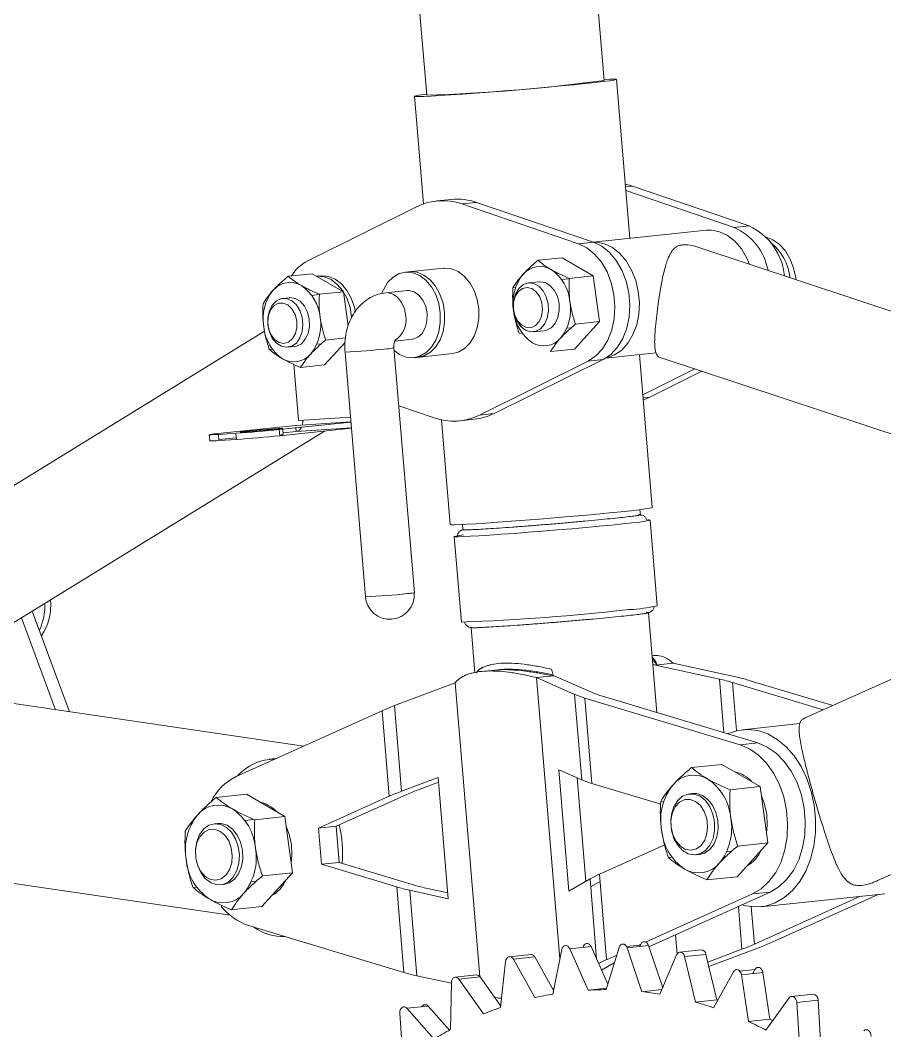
# Model space of a CAD drawing. Header units: millimetres. Extents: x -696 to 165, y -344 to 645.
# Drawn here: x -454.1 to -313.2, y 81.8 to 246.4 of the extents above; entities that cross this region are included whole.
import ezdxf

# ---------------------------------------------------------------- set-up
doc = ezdxf.new("R2010")
doc.units = ezdxf.units.MM

msp = doc.modelspace()

# ---------------------------------------------------------------- linework, layer by layer
at = {"color": 7, "linetype": 'Continuous', "lineweight": 15}
for p, q in [((-358.95, 236.62), (-371.14, 382.94)), ((-400.04, 380.54), (-387.85, 234.21)), ((-354.8, 210.91), (-356.95, 236.79)), ((-389.84, 234.05), (-388.38, 216.52)), ((-354.35, 219.42), (-335.35, 212.94)), ((-355.45, 218.71), (-337.78, 212.68)), ((-407.23, 207.25), (-389.5, 216.05)), ((-383.83, 217.25), (-386.27, 216.99)), ((-379.72, 216.76), (-382.15, 216.51)), ((-382.15, 216.51), (-363.14, 210.02)), ((-379.72, 216.76), (-360.71, 210.28)), ((-335.35, 212.94), (-337.78, 212.68)), ((-342.28, 212.22), (-360.73, 210.28)), ((-360.71, 210.28), (-363.14, 210.02)), ((-266.42, 183.89), (-343.85, 209.54)), ((-365.82, 207.74), (-369.73, 207.33)), ((-385.12, 206.05), (-391.37, 205.4)), ((-406.52, 205.15), (-410.42, 204.74)), ((-405.12, 204.79), (-405.78, 204.72)), ((-364.81, 204.33), (-365.89, 204.21)), ((-360.72, 204.79), (-364.63, 204.38)), ((-373.39, 202.89), (-373.81, 202.85)), ((-369.53, 203.83), (-371.3, 203.64)), ((-410.23, 201.24), (-411.3, 201.13)), ((-405.5, 201.74), (-406.58, 201.62)), ((-401.42, 202.2), (-405.32, 201.79)), ((-391.06, 202.41), (-394.54, 202.05)), ((-314.44, 106.3), (-108.73, 198.6)), ((-370.47, 195.69), (-368.7, 195.87)), ((-365.05, 196.26), (-364.26, 196.34)), ((-359.71, 197.35), (-363.61, 196.94)), ((-414.28, 195.8), (-471.87, 160.35)), ((-401.09, 194.69), (-404.31, 194.35)), ((-393.07, 194.16), (-390.23, 194.46)), ((-413.02, 192.87), (-413.49, 192.82)), ((-410.47, 193.17), (-409.39, 193.29)), ((-405.75, 193.67), (-404.95, 193.75)), ((-389.87, 153.2), (-393.19, 193.06)), ((-401.16, 192.39), (-397.84, 152.54)), ((-389.91, 191.47), (-383.66, 192.13)), ((-361.55, 190.93), (-379.28, 182.13)), ((-359.12, 191.18), (-376.85, 182.39)), ((-359.12, 191.18), (-361.55, 190.93)), ((-358.74, 191.39), (-350.51, 192.25)), ((-351.14, 167.05), (-353.22, 191.97)), ((-349.82, 191.5), (-286.99, 170.69)), ((-404.49, 190.28), (-408.39, 189.87)), ((-344.17, 189.63), (-352.67, 185.41)), ((-343.02, 189.25), (-351.49, 185.05)), ((-386.63, 181.67), (-392.41, 183.64)), ((-385.45, 181.35), (-384.03, 164.31)), ((-382.51, 181.19), (-380.08, 181.44)), ((-376.85, 182.39), (-379.28, 182.13)), ((-461.91, 144.17), (-404.48, 179.52)), ((-421.88, 179.12), (-409.18, 180.45)), ((-411.22, 178.95), (-411.29, 179.81)), ((-411.24, 179.23), (-409.1, 179.46)), ((-423.29, 178.93), (-423.2, 177.94)), ((-421.71, 178.13), (-418.86, 178.43)), ((-353.05, 165.88), (-353.12, 166.72)), ((-350.31, 151.06), (-351.47, 165.01)), ((-382.02, 164.31), (-381.95, 163.47)), ((-383.36, 162.35), (-382.2, 148.41)), ((-452.1, 150.21), (-446.03, 133.81)), ((-350.37, 133.67), (-351.72, 149.94)), ((-285.17, 151.22), (-326.31, 132.76)), ((-453.87, 149.12), (-448.32, 134.14)), ((-380.62, 147.52), (-380.01, 140.13)), ((-350.52, 141.9), (-350.56, 141.95)), ((-337.3, 139.42), (-347.71, 141.7)), ((-376.22, 140.66), (-378.95, 140.37)), ((-350.59, 141.4), (-340.18, 139.12)), ((-393.11, 134.8), (-383.2, 138.54)), ((-379.21, 90.69), (-383.2, 138.54)), ((-369.98, 139.37), (-367.1, 139.67)), ((-369.98, 139.37), (-363.77, 136.64)), ((-366.16, 93.56), (-369.98, 139.37)), ((-338.04, 138.57), (-323.28, 134.12)), ((-335.16, 138.87), (-321.72, 134.82)), ((-407.87, 128.22), (-470.45, 137.38)), ((-362.61, 122.72), (-363.77, 136.64)), ((-362.1, 136.04), (-360.94, 122.12)), ((-362.1, 136.04), (-336.81, 128.42)), ((-333.93, 128.72), (-359.22, 136.34)), ((-418.9, 123.26), (-395.13, 133.96)), ((-393.97, 120.04), (-395.13, 133.96)), ((-393.11, 134.8), (-391.95, 120.87)), ((-327.1, 131.87), (-336.43, 130.89)), ((-412.42, 126.17), (-413.49, 126.06)), ((-339.8, 125.24), (-344.72, 124.72)), ((-364.7, 104.59), (-366.34, 124.36)), ((-391.95, 120.87), (-385.99, 123.12)), ((-385.92, 122.36), (-389.07, 121.17)), ((-385.99, 123.12), (-384.34, 103.36)), ((-363.33, 123.03), (-361.93, 106.19)), ((-417.22, 120.37), (-422.14, 119.85)), ((-391.1, 120.34), (-402.6, 115.16)), ((-344.49, 120.49), (-345.05, 120.44)), ((-333.52, 121.61), (-338.45, 121.09)), ((-552.43, 120.06), (-419.89, 100.67)), ((-405.48, 114.85), (-393.97, 120.04)), ((-349.23, 119.26), (-349.75, 119.21)), ((-421.91, 115.63), (-422.47, 115.57)), ((-416.07, 116.24), (-417.47, 116.09)), ((-410.94, 116.74), (-415.87, 116.22)), ((-405.48, 114.85), (-402.6, 115.16)), ((-404.99, 108.97), (-405.48, 114.85)), ((-402.6, 115.16), (-402.11, 109.28)), ((-349.08, 112.15), (-359.71, 107.36)), ((-332.27, 112.46), (-337.2, 111.94)), ((-344, 110.49), (-343.45, 110.55)), ((-339, 111.02), (-338.16, 111.1)), ((-404.99, 108.97), (-402.11, 109.28)), ((-392.74, 105.28), (-404.99, 108.97)), ((-402.11, 109.28), (-389.87, 105.58)), ((-347.92, 110.12), (-348.5, 110.06)), ((-409.7, 107.59), (-414.62, 107.07)), ((-421.42, 105.62), (-420.87, 105.68)), ((-416.43, 106.15), (-415.58, 106.23)), ((-361.26, 106.58), (-364.7, 104.59)), ((-361.16, 105.28), (-359.61, 106.17)), ((-337.3, 106.94), (-342.22, 106.43)), ((-425.34, 105.25), (-425.92, 105.19)), ((-391.58, 91.36), (-392.74, 105.28)), ((-390.6, 104.73), (-389.44, 90.81)), ((-384.34, 103.36), (-390.6, 104.73)), ((-387.72, 105.03), (-384.42, 104.31)), ((-352.2, 96.29), (-334.79, 104.14)), ((-331.91, 104.45), (-351.68, 95.54)), ((-334.79, 104.14), (-331.91, 104.45)), ((-333.4, 102.05), (-313.25, 104.16)), ((-331.61, 96.26), (-314.32, 104.05)), ((-414.72, 102.07), (-419.65, 101.56)), ((-391.58, 91.36), (-416.87, 98.98)), ((-347.09, 94.35), (-347.35, 97.49)), ((-361.08, 95.58), (-358.36, 89.43)), ((-353.39, 95.76), (-353, 95.94)), ((-353.05, 95.79), (-353.12, 95.57)), ((-351.74, 95.72), (-349.42, 88.84)), ((-370.92, 94.28), (-374.4, 93.92)), ((-370.27, 93.87), (-367.2, 88.43)), ((-365.86, 95.07), (-367.32, 87.83)), ((-364.56, 95.21), (-361.57, 88.47)), ((-356.53, 95.43), (-358.63, 88.55)), ((-358.55, 93.43), (-356.91, 94.17)), ((-355.21, 95.36), (-352.81, 88.22)), ((-347.16, 94.22), (-349.86, 87.81)), ((-343.16, 95.04), (-346.63, 94.67)), ((-342.37, 94.29), (-345.85, 93.93)), ((-345.85, 93.93), (-344.07, 86.51)), ((-342.37, 94.29), (-340.59, 86.87)), ((-342.07, 93.03), (-336.51, 95.13)), ((-333.63, 95.43), (-341.9, 92.31)), ((-375.01, 93.14), (-375.82, 85.65)), ((-373.74, 93.5), (-370.22, 87.26)), ((-357.3, 92.91), (-359.37, 91.71)), ((-383.84, 89.58), (-389.44, 90.81)), ((-379.75, 90.94), (-383.23, 90.57)), ((-379.15, 90.62), (-382.63, 90.25)), ((-379.15, 90.62), (-375.79, 85.87)), ((-337.88, 91.47), (-341.14, 85.6)), ((-336.59, 90.96), (-335.46, 83.36)), ((-334.4, 91.83), (-334.78, 91.15)), ((-333.12, 91.32), (-331.98, 83.72)), ((-382.63, 90.25), (-378.62, 84.59)), ((-367.12, 88.85), (-367.38, 88.75)), ((-324.93, 87.83), (-328.41, 87.46)), ((-387.62, 85.87), (-384.14, 81.96)), ((-328.83, 87.2), (-332.61, 81.97)), ((-324.11, 86.85), (-327.59, 86.48)), ((-327.59, 86.48), (-327.11, 78.81)), ((-324.11, 86.85), (-323.64, 79.17)), ((-391.09, 85.51), (-386.65, 80.51)), ((-335.46, 83.36), (-331.98, 83.72))]:
    msp.add_line(p, q, dxfattribs=at)
at = {"color": 8, "linetype": 'Continuous', "lineweight": 15}
for p, q in [((-354.35, 219.42), (-355.5, 219.3)), ((-351.49, 185.05), (-352.63, 184.93)), ((-400.13, 180.02), (-409.1, 179.46))]:
    msp.add_line(p, q, dxfattribs=at)
at = {"color": 144, "linetype": 'Continuous', "lineweight": 0}
for p, q in [((-360.72, 204.79), (-365.82, 207.74)), ((-401.42, 202.2), (-406.52, 205.15)), ((-360.72, 204.79), (-359.71, 197.35)), ((-401.42, 202.2), (-400.66, 196.66)), ((-363.79, 192.87), (-359.71, 197.35)), ((-372.32, 195.46), (-372.8, 195.41)), ((-404.49, 190.28), (-401.16, 193.93)), ((-363.79, 192.87), (-367.7, 192.46)), ((-409.5, 190.41), (-408.73, 181.24)), ((-400.28, 181.77), (-408.73, 181.24)), ((-400.21, 180.97), (-411.88, 179.75)), ((-411.88, 179.75), (-411.79, 178.75)), ((-400.13, 179.98), (-411.79, 178.75)), ((-409.18, 180.45), (-400.22, 181.02)), ((-409.15, 180.04), (-409.1, 179.46)), ((-418.92, 179.16), (-421.78, 178.98)), ((-421.78, 178.98), (-421.7, 177.99)), ((-418.84, 178.17), (-421.7, 177.99)), ((-418.84, 178.17), (-418.92, 179.16)), ((-350.59, 141.4), (-347.71, 141.7)), ((-360.89, 136.94), (-367.1, 139.67)), ((-339.45, 130.38), (-340.18, 139.12)), ((-338.04, 138.57), (-337.38, 130.73)), ((-336.81, 128.42), (-333.93, 128.72)), ((-333.52, 121.61), (-339.8, 125.24)), ((-366.34, 124.36), (-362.61, 122.72)), ((-360.94, 122.12), (-349.75, 118.74)), ((-410.94, 116.74), (-417.22, 120.37)), ((-333.52, 121.61), (-332.27, 112.46)), ((-419.43, 117.94), (-419.43, 117.94)), ((-410.94, 116.74), (-409.7, 107.59)), ((-337.3, 106.94), (-332.27, 112.46)), ((-414.72, 102.07), (-409.7, 107.59)), ((-359.71, 107.36), (-358.55, 93.43)), ((-360.18, 93.53), (-361.26, 106.58)), ((-334.48, 95.96), (-317.19, 103.75)), ((-336.51, 95.13), (-337.09, 102.11)), ((-334.99, 102.05), (-334.48, 95.96)), ((-361.08, 95.58), (-364.56, 95.21)), ((-355.3, 95.56), (-353.05, 95.79)), ((-351.74, 95.72), (-355.21, 95.36)), ((-370.27, 93.87), (-373.74, 93.5)), ((-336.86, 91.57), (-334.4, 91.83)), ((-333.12, 91.32), (-336.59, 90.96)), ((-383.84, 89.68), (-383.99, 82.04)), ((-361.57, 88.47), (-358.55, 88.79)), ((-352.81, 88.22), (-349.54, 88.57)), ((-387.62, 85.87), (-391.09, 85.51)), ((-344.07, 86.51), (-340.59, 86.87)), ((-340.59, 86.87), (-340.46, 86.83)), ((-392.24, 84.73), (-391.72, 77.06))]:
    msp.add_line(p, q, dxfattribs=at)
at = {"color": 7, "linetype": 'Continuous', "lineweight": 15, "flags": 128}
for points in [[(-387.86, 234.38), (-388.25, 234.33), (-389.12, 234.21), (-389.65, 234.12), (-389.84, 234.05), (-389.68, 234.01), (-389.16, 234.01), (-388.32, 234.03), (-387.15, 234.08), (-385.69, 234.17), (-383.97, 234.27), (-382.03, 234.41), (-379.9, 234.56), (-377.63, 234.73), (-375.27, 234.92), (-372.87, 235.12), (-370.48, 235.32), (-368.16, 235.53), (-365.95, 235.73), (-363.89, 235.93), (-362.04, 236.12), (-360.43, 236.29), (-359.1, 236.44), (-358.07, 236.57), (-357.36, 236.68), (-357, 236.76), (-356.99, 236.81), (-357.33, 236.83), (-358.01, 236.82), (-358.96, 236.79)], [(-355.53, 219.75), (-355.28, 219.69), (-354.35, 219.42)], [(-335.28, 206.67), (-335.72, 207.7), (-336.6, 209.19), (-337.66, 210.42), (-338.86, 211.37), (-340.15, 211.98), (-341.49, 212.24), (-342.28, 212.22)], [(-332.56, 211.1), (-331.48, 210.68), (-330.4, 209.92), (-329.44, 208.85), (-328.66, 207.54), (-328.09, 206.05), (-327.75, 204.45), (-327.73, 204.2)], [(-363.14, 210.02), (-361.78, 209.36), (-360.52, 208.35), (-359.41, 207.03), (-358.49, 205.46), (-357.8, 203.68), (-357.36, 201.78), (-357.2, 199.81), (-357.31, 197.87), (-357.7, 196.03), (-358.35, 194.35), (-359.23, 192.91), (-360.31, 191.75), (-361.55, 190.93)], [(-360.71, 210.28), (-359.35, 209.62), (-358.09, 208.61), (-356.98, 207.29), (-356.06, 205.71), (-355.37, 203.94), (-354.93, 202.03), (-354.77, 200.07), (-354.88, 198.13), (-355.27, 196.29), (-355.92, 194.61), (-356.8, 193.16), (-357.88, 192.01), (-359.12, 191.18)], [(-353.31, 198.57), (-353.22, 200.41), (-353.39, 202.27), (-353.82, 204.06), (-354.48, 205.74), (-355.36, 207.22), (-356.42, 208.46), (-357.62, 209.4), (-358.91, 210.01), (-360.25, 210.27), (-360.7, 210.27)], [(-400.08, 198.07), (-400.34, 199.62), (-400.83, 201.07), (-401.54, 202.35), (-402.42, 203.41), (-403.44, 204.18), (-404.54, 204.63), (-405.67, 204.73), (-405.81, 204.72)], [(-399.48, 198.89), (-399.64, 199.69), (-400.14, 201.14), (-400.84, 202.43), (-401.73, 203.48), (-402.74, 204.25), (-403.84, 204.7), (-404.97, 204.81), (-405.12, 204.79)], [(-385.64, 198.75), (-385.9, 200.29), (-386.39, 201.74), (-387.1, 203.03), (-387.98, 204.08), (-389, 204.85), (-390.1, 205.3), (-391.23, 205.41), (-392.32, 205.16), (-393.34, 204.58), (-394.22, 203.69), (-394.92, 202.54), (-395.14, 202.01)], [(-411.53, 193.33), (-412.33, 193.85), (-413, 194.65), (-413.48, 195.68), (-413.73, 196.84), (-413.73, 198.02), (-413.48, 199.13), (-412.99, 200.06), (-412.32, 200.74), (-411.53, 201.09), (-410.67, 201.1), (-409.83, 200.75), (-409.09, 200.09), (-408.51, 199.16), (-408.14, 198.05), (-408.01, 196.87), (-408.14, 195.71), (-408.51, 194.68), (-409.09, 193.86), (-409.84, 193.34), (-410.67, 193.16), (-411.53, 193.33)], [(-387.79, 198.61), (-388.01, 199.78), (-388.47, 200.83), (-389.12, 201.66), (-389.91, 202.21), (-390.76, 202.42), (-391.06, 202.41)], [(-411.9, 193.94), (-412.62, 194.43), (-413.21, 195.2), (-413.6, 196.18), (-413.75, 197.26), (-413.63, 198.32), (-413.28, 199.25), (-412.71, 199.95), (-412, 200.33), (-411.23, 200.37), (-410.46, 200.06), (-409.8, 199.42), (-409.3, 198.53), (-409.03, 197.49), (-409.01, 196.4), (-409.25, 195.39), (-409.71, 194.57), (-410.36, 194.02), (-411.11, 193.8), (-411.9, 193.94)], [(-393.16, 192.65), (-392.29, 192.01), (-391.19, 191.56), (-390.06, 191.46), (-388.96, 191.7), (-387.95, 192.29), (-387.07, 193.18), (-386.37, 194.33), (-385.89, 195.69), (-385.64, 197.19), (-385.64, 198.75)], [(-390.23, 194.46), (-390.1, 194.47), (-389.29, 194.79), (-388.6, 195.43), (-388.1, 196.34), (-387.82, 197.43), (-387.79, 198.61)], [(-358.72, 191.4), (-358.52, 191.44), (-357.25, 191.91), (-356.09, 192.71), (-355.08, 193.83), (-354.26, 195.22), (-353.66, 196.82), (-353.31, 198.57)], [(-351.49, 185.05), (-352.36, 184.67), (-352.6, 184.58)], [(-417.22, 179.4), (-416.28, 179.47), (-415.18, 179.55), (-414.03, 179.65), (-412.96, 179.75), (-412.1, 179.83), (-411.52, 179.9), (-411.3, 179.94), (-411.46, 179.95), (-411.98, 179.93), (-412.8, 179.88), (-413.84, 179.8), (-414.98, 179.71), (-416.1, 179.61), (-417.08, 179.52), (-417.81, 179.44), (-418.21, 179.38), (-418.25, 179.36), (-417.9, 179.36), (-417.22, 179.4)], [(-421.88, 179.12), (-422.49, 179.06), (-422.93, 179), (-423.2, 178.96), (-423.29, 178.93), (-423.18, 178.92), (-422.88, 178.92), (-422.41, 178.95), (-421.78, 178.98)], [(-384.03, 164.31), (-383.86, 164.27), (-383.35, 164.26), (-382.5, 164.29), (-381.34, 164.34), (-379.88, 164.42), (-378.16, 164.53), (-376.21, 164.66), (-374.08, 164.82), (-371.82, 164.99), (-369.46, 165.18), (-367.06, 165.38), (-364.67, 165.58), (-362.35, 165.79), (-360.13, 165.99), (-358.08, 166.19), (-356.23, 166.37), (-354.62, 166.54), (-353.28, 166.7), (-352.25, 166.83), (-351.55, 166.94), (-351.19, 167.02), (-351.14, 167.05)], [(-355.99, 164.4), (-354.46, 164.57), (-353.22, 164.71), (-352.3, 164.84), (-351.71, 164.93), (-351.48, 165), (-351.6, 165.04), (-351.84, 165.05)], [(-381.88, 162.62), (-382.54, 162.53), (-383.12, 162.43), (-383.36, 162.36), (-383.24, 162.32), (-382.76, 162.31), (-381.94, 162.34), (-380.8, 162.39), (-379.36, 162.47), (-377.65, 162.57), (-375.72, 162.71), (-373.59, 162.86), (-371.33, 163.03), (-368.99, 163.22), (-366.6, 163.42), (-364.24, 163.62), (-361.95, 163.83), (-359.78, 164.03), (-357.77, 164.22), (-355.99, 164.4)], [(-367.1, 139.67), (-367.29, 139.78), (-367.32, 139.8)], [(-325.22, 120.82), (-325.93, 122.93), (-326.87, 124.87), (-328.01, 126.61), (-329.32, 128.1), (-330.77, 129.3), (-332.31, 130.19), (-333.92, 130.74), (-335.56, 130.93), (-337.18, 130.77), (-338.74, 130.26), (-338.87, 130.21)], [(-334.79, 104.14), (-333.37, 104.99), (-332.11, 106.17), (-331.02, 107.65), (-330.15, 109.39), (-329.52, 111.34), (-329.16, 113.43), (-329.07, 115.6), (-329.25, 117.79), (-329.7, 119.93), (-330.41, 121.96), (-331.35, 123.81), (-332.5, 125.42), (-333.82, 126.75), (-335.27, 127.76), (-336.81, 128.42)], [(-333.93, 128.72), (-332.4, 128.06), (-330.94, 127.05), (-329.62, 125.72), (-328.47, 124.11), (-327.53, 122.26), (-326.82, 120.24), (-326.37, 118.1), (-326.19, 115.91), (-326.28, 113.73), (-326.65, 111.64), (-327.27, 109.69), (-328.14, 107.95), (-329.23, 106.47), (-330.5, 105.29), (-331.91, 104.45)], [(-345.25, 110.66), (-346.17, 111.2), (-346.97, 112.06), (-347.59, 113.17), (-347.98, 114.45), (-348.12, 115.81), (-347.99, 117.14), (-347.6, 118.34), (-346.98, 119.33), (-346.18, 120.04), (-345.26, 120.4), (-344.29, 120.4), (-343.33, 120.04), (-342.46, 119.33), (-341.74, 118.34), (-341.23, 117.13), (-340.96, 115.8), (-340.96, 114.45), (-341.22, 113.17), (-341.73, 112.06), (-342.44, 111.2), (-343.31, 110.66), (-344.27, 110.48), (-345.25, 110.66)], [(-336.51, 102.37), (-335.9, 102.21), (-334.27, 102.01), (-332.65, 102.17), (-331.08, 102.68), (-329.61, 103.53), (-328.27, 104.7), (-327.1, 106.16), (-326.11, 107.87), (-325.35, 109.8), (-324.82, 111.89), (-324.53, 114.09), (-324.51, 116.35), (-324.74, 118.61), (-325.22, 120.82)], [(-345.7, 111.4), (-346.54, 111.91), (-347.25, 112.73), (-347.77, 113.78), (-348.06, 114.99), (-348.07, 116.22), (-347.83, 117.39), (-347.34, 118.38), (-346.66, 119.1), (-345.83, 119.5), (-344.94, 119.53), (-344.06, 119.2), (-343.28, 118.53), (-342.66, 117.58), (-342.25, 116.43), (-342.1, 115.2), (-342.21, 113.98), (-342.58, 112.89), (-343.18, 112.03), (-343.94, 111.46), (-344.81, 111.24), (-345.7, 111.4)], [(-425.48, 110.01), (-425.53, 111.36), (-425.31, 112.66), (-424.85, 113.81), (-424.17, 114.72), (-423.33, 115.32), (-422.38, 115.57), (-421.4, 115.46), (-420.46, 114.98), (-419.63, 114.18), (-418.98, 113.11), (-418.54, 111.85), (-418.36, 110.5), (-418.44, 109.16), (-418.78, 107.93), (-419.36, 106.89), (-420.13, 106.13), (-421.03, 105.69), (-422, 105.63), (-422.97, 105.93), (-423.86, 106.57), (-424.61, 107.52), (-425.16, 108.69), (-425.48, 110.01)], [(-425.47, 110.04), (-425.5, 111.28), (-425.27, 112.46), (-424.8, 113.46), (-424.12, 114.2), (-423.3, 114.62), (-422.41, 114.67), (-421.54, 114.36), (-420.74, 113.7), (-420.11, 112.77), (-419.69, 111.63), (-419.52, 110.4), (-419.62, 109.18), (-419.98, 108.08), (-420.56, 107.2), (-421.32, 106.61), (-422.18, 106.38), (-423.07, 106.51), (-423.92, 107), (-424.64, 107.8), (-425.17, 108.85), (-425.47, 110.04)], [(-373.74, 93.5), (-373.89, 93.71), (-374.08, 93.85), (-374.28, 93.92), (-374.49, 93.9), (-374.68, 93.8), (-374.83, 93.63), (-374.95, 93.41), (-375.01, 93.14)], [(-345.85, 93.93), (-345.94, 94.19), (-346.08, 94.41), (-346.26, 94.57), (-346.46, 94.66), (-346.67, 94.67), (-346.86, 94.59), (-347.03, 94.44), (-347.16, 94.22)], [(-382.63, 90.25), (-382.8, 90.43), (-382.99, 90.54), (-383.2, 90.58), (-383.4, 90.53), (-383.58, 90.4), (-383.72, 90.2), (-383.81, 89.95), (-383.84, 89.68)], [(-327.59, 86.48), (-327.63, 86.76), (-327.74, 87.02), (-327.88, 87.23), (-328.07, 87.38), (-328.27, 87.46), (-328.48, 87.45), (-328.67, 87.36), (-328.83, 87.2)]]:
    msp.add_lwpolyline(points, dxfattribs=at)
at = {"color": 144, "linetype": 'Continuous', "lineweight": 0, "flags": 128}
for points in [[(-379.39, 199.4), (-379.64, 200.95), (-380.14, 202.4), (-380.84, 203.68), (-381.73, 204.74), (-382.74, 205.51), (-383.84, 205.96), (-384.97, 206.06), (-385.12, 206.05)], [(-384.95, 198.82), (-385.2, 200.37), (-385.7, 201.82), (-386.4, 203.1), (-387.29, 204.16), (-388.3, 204.93), (-389.4, 205.38), (-390.53, 205.48), (-390.68, 205.47)], [(-384.95, 198.82), (-385.2, 200.37), (-385.7, 201.82), (-386.4, 203.1), (-387.29, 204.16), (-388.3, 204.93), (-389.4, 205.38), (-390.53, 205.48), (-390.68, 205.47)], [(-368.66, 196.92), (-369.3, 196.19), (-370.08, 195.77), (-370.93, 195.69), (-371.77, 195.97), (-372.54, 196.57), (-373.16, 197.45), (-373.58, 198.53), (-373.76, 199.71), (-373.68, 200.88), (-373.36, 201.95), (-372.81, 202.81), (-372.1, 203.39), (-371.27, 203.65), (-370.42, 203.55), (-369.6, 203.1), (-368.9, 202.35), (-368.38, 201.36), (-368.07, 200.22), (-368.02, 199.03), (-368.22, 197.9), (-368.66, 196.92)], [(-369.53, 197.35), (-370.12, 196.69), (-370.84, 196.35), (-371.63, 196.37), (-372.38, 196.74), (-373.02, 197.42), (-373.49, 198.33), (-373.72, 199.39), (-373.7, 200.47), (-373.43, 201.46), (-372.93, 202.25), (-372.26, 202.75), (-371.5, 202.92), (-370.72, 202.72), (-370.01, 202.19), (-369.45, 201.38), (-369.1, 200.38), (-368.99, 199.3), (-369.14, 198.25), (-369.53, 197.35)], [(-366.29, 200.32), (-366.57, 201.47), (-367.09, 202.47), (-367.78, 203.24), (-368.59, 203.71), (-369.44, 203.84), (-369.53, 203.83)], [(-406.98, 197.73), (-407.27, 198.88), (-407.78, 199.88), (-408.47, 200.65), (-409.28, 201.12), (-410.14, 201.25), (-410.23, 201.24)], [(-383.66, 192.13), (-382.71, 192.36), (-381.7, 192.94), (-380.82, 193.83), (-380.12, 194.99), (-379.63, 196.35), (-379.39, 197.84), (-379.39, 199.4)], [(-368.7, 195.87), (-368.37, 195.94), (-367.58, 196.34), (-366.93, 197.05), (-366.48, 198.01), (-366.26, 199.13), (-366.29, 200.32)], [(-409.39, 193.29), (-409.06, 193.35), (-408.27, 193.75), (-407.63, 194.46), (-407.17, 195.42), (-406.95, 196.55), (-406.98, 197.73)], [(-389.22, 191.54), (-388.27, 191.78), (-387.26, 192.36), (-386.38, 193.25), (-385.68, 194.4), (-385.19, 195.76), (-384.94, 197.26), (-384.95, 198.82)], [(-389.22, 191.54), (-388.27, 191.78), (-387.26, 192.36), (-386.38, 193.25), (-385.68, 194.4), (-385.19, 195.76), (-384.94, 197.26), (-384.95, 198.82)], [(-351.02, 141.54), (-350.91, 141.5), (-350.59, 141.4)], [(-340.44, 116.11), (-340.75, 117.42), (-341.3, 118.6), (-342.05, 119.54), (-342.94, 120.19), (-343.91, 120.49), (-344.49, 120.49)], [(-333.3, 119.98), (-332.85, 118.76), (-332.48, 117.08)], [(-332.48, 117.08), (-332.38, 115.35), (-332.49, 114.03)], [(-417.86, 111.24), (-418.17, 112.55), (-418.72, 113.73), (-419.47, 114.67), (-420.36, 115.32), (-421.33, 115.62), (-421.91, 115.63)], [(-343.45, 110.55), (-342.59, 110.79), (-341.74, 111.4), (-341.06, 112.3), (-340.6, 113.45), (-340.39, 114.75), (-340.44, 116.11)], [(-410.72, 115.11), (-410.27, 113.89), (-409.9, 112.21)], [(-409.9, 112.21), (-409.8, 110.48), (-409.91, 109.16)], [(-420.87, 105.68), (-420.01, 105.92), (-419.17, 106.53), (-418.49, 107.43), (-418.02, 108.58), (-417.81, 109.88), (-417.86, 111.24)], [(-364.56, 95.21), (-364.69, 95.44), (-364.87, 95.61), (-365.06, 95.71), (-365.27, 95.73), (-365.47, 95.67), (-365.64, 95.53), (-365.77, 95.32), (-365.86, 95.07)], [(-362.38, 95.43), (-362.3, 95.68), (-362.17, 95.89), (-361.99, 96.03), (-361.8, 96.09), (-361.59, 96.07), (-361.39, 95.98), (-361.22, 95.81), (-361.08, 95.58)], [(-355.21, 95.36), (-355.33, 95.6), (-355.49, 95.8), (-355.68, 95.93), (-355.88, 95.98), (-356.09, 95.95), (-356.27, 95.84), (-356.42, 95.67), (-356.53, 95.43)], [(-353.05, 95.79), (-352.95, 96.03), (-352.8, 96.21), (-352.61, 96.32), (-352.41, 96.35), (-352.2, 96.3), (-352.01, 96.16), (-351.86, 95.97), (-351.74, 95.72)], [(-334.4, 91.83), (-334.26, 92.02), (-334.08, 92.14), (-333.88, 92.18), (-333.67, 92.14), (-333.48, 92.03), (-333.31, 91.84), (-333.19, 91.6), (-333.12, 91.32)], [(-336.59, 90.96), (-336.66, 91.23), (-336.79, 91.47), (-336.95, 91.66), (-337.15, 91.78), (-337.35, 91.82), (-337.55, 91.78), (-337.73, 91.66), (-337.88, 91.47)], [(-391.09, 85.51), (-391.27, 85.66), (-391.48, 85.74), (-391.68, 85.74), (-391.87, 85.65), (-392.04, 85.49), (-392.16, 85.27), (-392.23, 85.01), (-392.24, 84.73)], [(-331.98, 83.72), (-331.62, 83.56), (-331.5, 83.5)], [(-316.66, 81.84), (-316.49, 81.98), (-316.29, 82.03), (-316.08, 82.01), (-315.89, 81.9), (-315.72, 81.72), (-315.59, 81.49), (-315.51, 81.22), (-315.48, 80.93)]]:
    msp.add_lwpolyline(points, dxfattribs=at)
at = {"color": 8, "linetype": 'Continuous', "lineweight": 15, "flags": 128}
msp.add_lwpolyline([(-391.26, 198.25), (-391.49, 199.42), (-391.94, 200.46), (-392.6, 201.3), (-393.38, 201.84), (-394.24, 202.06), (-394.54, 202.05)], dxfattribs=at)
at = {"color": 144, "linetype": 'Continuous', "lineweight": 0}
for centre, radius, start, end in [((-395.51, 500.66), 266.55, 271.6463, 277.8829), ((-369.43, 202.75), 3.57, 58.8351, 140.0856), ((-371.54, 199.99), 7.04, 5.143, 55.8113), ((-366.35, 200.37), 7.47, 141.2273, 189.8734), ((-410.12, 200.16), 3.57, 58.8351, 140.0856), ((-412.23, 197.4), 7.04, 5.143, 55.8113), ((-371.88, 199.34), 7.47, 321.2273, 9.8734), ((-412.58, 196.75), 7.47, 321.2273, 9.8734), ((-366.69, 199.72), 7.04, 185.143, 235.8113), ((-407.39, 197.13), 7.04, 185.143, 235.8113), ((-368.8, 196.95), 3.57, 238.8351, 320.0856), ((-410.4, 181.11), 2.37, 345.7196, 5.0064), ((-409.3, 180.59), 1.15, 280.0569, 336.6144), ((-395.09, 504.66), 356.48, 272.072, 276.4849), ((-356.29, 178.31), 27.9, 273.0093, 282.3789), ((-351.46, 141.4), 1.06, 41.4597, 70.1043), ((-351.47, 141.39), 1.08, 1.9942, 41.4668), ((-368.43, 140.19), 1.04, 8.7656, 32.3057), ((-372.19, 139.31), 4.9, 3.9533, 12.1937), ((-346.33, 110.68), 29.1, 73.4315, 77.7892), ((-343.46, 110.98), 29.1, 73.4315, 77.7892), ((-355.01, 150.7), 14.96, 246.8493, 253.6453), ((-344.36, 119.09), 4.4, 58.8351, 140.0856), ((-338.88, 118.77), 5.39, 42.4376, 77.4206), ((-356.73, 136.48), 14.96, 246.8493, 253.6453), ((-340.56, 116.16), 9.19, 141.2273, 189.8734), ((-421.78, 114.22), 4.4, 58.8351, 140.0856), ((-416.3, 113.9), 5.39, 42.4376, 77.4206), ((-424.37, 110.82), 8.66, 5.143, 55.8113), ((-347.37, 114.89), 9.19, 321.2273, 9.8734), ((-340.99, 115.36), 8.66, 185.143, 235.8113), ((-424.8, 110.02), 9.19, 321.2273, 9.8734), ((-338.64, 113.75), 5.85, 299.7994, 335.5159), ((-418.41, 110.49), 8.66, 185.143, 235.8113), ((-343.58, 111.95), 4.4, 238.8351, 320.0856), ((-352.56, 91.22), 17.65, 113.8943, 119.5445), ((-416.06, 108.88), 5.85, 299.7994, 335.5159), ((-348.92, 128.26), 35.38, 290.5337, 294.0843), ((-350.95, 76.35), 18.7, 113.9793, 118.4254), ((-358.69, 36.63), 51.92, 89.927, 93.1808), ((-388.09, 85.5), 0.597, 38.1559, 153.8189), ((-359.78, 30.51), 58.16, 71.312, 74.3288)]:
    msp.add_arc(centre, radius, start, end, dxfattribs=at)
at = {"color": 7, "linetype": 'Continuous', "lineweight": 15}
for centre, radius, start, end in [((-382.87, 207.69), 9.6, 70.8231, 95.7604), ((-385.28, 207.61), 9.43, 70.6369, 116.5615), ((-341.78, 203.84), 9.71, 11.0258, 65.6427), ((-339.53, 203.87), 9.98, 5.4087, 65.265), ((-337.17, 203.6), 8.51, 6.2267, 50.7321), ((-403.96, 201.06), 7, 117.8278, 147.7532), ((-407.04, 197.78), 7.47, 141.2273, 189.8734), ((-409.5, 194.36), 3.57, 238.8351, 320.0856), ((-383.5, 190.57), 9.43, 250.6369, 296.5615), ((-381.08, 190.85), 9.46, 276.0989, 296.5828), ((-431.95, 377.43), 198.69, 273.7594, 275.7984), ((-422.71, 185.55), 7.63, 266.2552, 277.6104), ((-431.87, 376.43), 198.69, 273.7594, 275.7984), ((-411.83, 181), 2.14, 270.8023, 286.6082), ((-393.86, 152.87), 4, 184.7646, 4.7646), ((-459.36, 151.06), 9.31, 334.6265, 2.519), ((-457.82, 151.09), 8.72, 325.7157, 6.1924), ((-357.89, 150.4), 14.96, 246.8493, 253.6453), ((-380.7, 101.67), 35.38, 110.5337, 114.0843), ((-412.58, 117.97), 8.13, 90.0097, 138.5117), ((-414.85, 115.11), 9.1, 116.398, 153.163), ((-346.95, 115.69), 8.66, 5.143, 55.8113), ((-379.54, 87.74), 35.38, 110.5337, 114.0843), ((-376.66, 88.04), 35.38, 110.5337, 114.0843), ((-417.98, 111.29), 9.19, 141.2273, 189.8734), ((-421.65, 110.63), 20.1, 355.7123, 13.6576), ((-381.57, 133.47), 29.1, 253.4315, 257.7892), ((-421, 107.08), 4.4, 238.8351, 320.0856), ((-384.45, 133.17), 29.1, 253.4315, 257.7892), ((-413.8, 108), 9.53, 217.8091, 251.204), ((-411.12, 105.69), 8.51, 235.1, 271.3481), ((-346.04, 128.56), 35.38, 290.5337, 294.0843), ((-370.9, 93.58), 0.699, 23.8926, 91.6427), ((-343.21, 94.2), 0.839, 6.6434, 86.6738), ((-383.29, 119.25), 29.1, 253.4315, 257.7892), ((-379.72, 90.29), 0.652, 30.32, 93.2421), ((-358.65, 36.54), 52.01, 99.5948, 102.8448), ((-358.84, 34.57), 53.99, 80.4233, 83.5937), ((-325.01, 86.93), 0.903, 354.9722, 84.9695), ((-358.01, 34.4), 54.25, 109.1639, 112.3239), ((-362.07, 24.77), 64.34, 62.7486, 65.5689), ((-356.13, 30.49), 58.6, 118.3928, 121.3945)]:
    msp.add_arc(centre, radius, start, end, dxfattribs=at)
at = {"color": 8, "linetype": 'Continuous', "lineweight": 15}
for centre, radius, start, end in [((-395.13, 197.58), 3.92, 303.9404, 9.8169), ((-404.39, 281.45), 89.12, 272.072, 276.4849), ((-394.62, 199.37), 6.47, 272.6431, 282.7451), ((-391.3, 159.51), 6.47, 272.6431, 282.7451), ((-401.06, 241.6), 89.12, 272.072, 276.4849)]:
    msp.add_arc(centre, radius, start, end, dxfattribs=at)
at = {"color": 144, "linetype": 'Continuous', "lineweight": 0}
for points, knots in [([(-346.12, 209.87), (-346.33, 209.83), (-346.78, 209.75), (-347.23, 209.51), (-347.57, 209.24), (-347.82, 208.96), (-348.08, 208.6), (-348.34, 208.12), (-348.62, 207.48), (-348.86, 206.79), (-349.09, 205.95), (-349.32, 205.02), (-349.56, 203.88), (-349.81, 202.48), (-350.08, 200.78), (-350.35, 198.8), (-350.56, 196.92), (-350.69, 195.3), (-350.75, 193.94), (-350.7, 193.04), (-350.59, 192.38), (-350.43, 191.95), (-350.17, 191.67), (-349.98, 191.54), (-349.83, 191.51), (-349.82, 191.5)], [0, 0, 0, 0, 0.033327, 0.069311, 0.08986, 0.112758, 0.138058, 0.1679, 0.205784, 0.248621, 0.273553, 0.323957, 0.36951, 0.410339, 0.481197, 0.548843, 0.616583, 0.687603, 0.750563, 0.824315, 0.861424, 0.918475, 0.960097, 0.997119, 1, 1, 1, 1]), ([(-372.17, 205.04), (-372, 205.23), (-371.81, 205.43), (-371.43, 205.81), (-371.23, 206), (-370.62, 206.57), (-370.18, 206.95), (-369.73, 207.33)], [0, 0, 0, 0, 0.25, 0.25, 0.5, 0.5, 1, 1, 1, 1]), ([(-369.73, 207.33), (-369.43, 207.07), (-369.11, 206.82), (-368.4, 206.31), (-368.01, 206.06), (-367.58, 205.81)], [0, 0, 0, 0, 0.5, 0.5, 1, 1, 1, 1]), ([(-367.58, 205.81), (-367.36, 205.68), (-367.14, 205.56), (-366.67, 205.31), (-366.43, 205.19), (-365.69, 204.84), (-365.17, 204.6), (-364.63, 204.38)], [0, 0, 0, 0, 0.25, 0.25, 0.5, 0.5, 1, 1, 1, 1]), ([(-412.87, 202.46), (-412.69, 202.65), (-412.51, 202.84), (-412.13, 203.22), (-411.93, 203.41), (-411.31, 203.98), (-410.88, 204.36), (-410.42, 204.74)], [0, 0, 0, 0, 0.25, 0.25, 0.5, 0.5, 1, 1, 1, 1]), ([(-410.42, 204.74), (-410.13, 204.48), (-409.81, 204.23), (-409.1, 203.72), (-408.71, 203.47), (-408.27, 203.22)], [0, 0, 0, 0, 0.5, 0.5, 1, 1, 1, 1]), ([(-373.81, 202.85), (-373.6, 203.2), (-373.36, 203.56), (-372.82, 204.29), (-372.52, 204.66), (-372.17, 205.04)], [0, 0, 0, 0, 0.5, 0.5, 1, 1, 1, 1]), ([(-364.52, 200.62), (-364.61, 201.25), (-364.66, 201.89), (-364.69, 203.14), (-364.67, 203.76), (-364.63, 204.38)], [0, 0, 0, 0, 0.5, 0.5, 1, 1, 1, 1]), ([(-408.27, 203.22), (-408.06, 203.1), (-407.83, 202.97), (-407.36, 202.73), (-407.12, 202.6), (-406.38, 202.25), (-405.86, 202.02), (-405.32, 201.79)], [0, 0, 0, 0, 0.25, 0.25, 0.5, 0.5, 1, 1, 1, 1]), ([(-373.71, 199.09), (-373.79, 199.72), (-373.84, 200.36), (-373.87, 201.61), (-373.85, 202.23), (-373.81, 202.85)], [0, 0, 0, 0, 0.5, 0.5, 1, 1, 1, 1]), ([(-405.22, 198.03), (-405.3, 198.66), (-405.35, 199.3), (-405.38, 200.55), (-405.36, 201.17), (-405.32, 201.79)], [0, 0, 0, 0, 0.5, 0.5, 1, 1, 1, 1]), ([(-363.61, 196.94), (-363.82, 197.53), (-364.01, 198.14), (-364.32, 199.37), (-364.44, 199.99), (-364.52, 200.62)], [0, 0, 0, 0, 0.5, 0.5, 1, 1, 1, 1]), ([(-404.31, 194.35), (-404.51, 194.95), (-404.7, 195.55), (-405.01, 196.78), (-405.13, 197.4), (-405.22, 198.03)], [0, 0, 0, 0, 0.5, 0.5, 1, 1, 1, 1]), ([(-372.8, 195.41), (-373, 196), (-373.19, 196.61), (-373.5, 197.84), (-373.62, 198.46), (-373.71, 199.09)], [0, 0, 0, 0, 0.5, 0.5, 1, 1, 1, 1]), ([(-413.49, 192.82), (-413.7, 193.42), (-413.88, 194.02), (-414.19, 195.25), (-414.32, 195.87), (-414.4, 196.5)], [0, 0, 0, 0, 0.5, 0.5, 1, 1, 1, 1]), ([(-363.61, 196.94), (-364.07, 196.56), (-364.51, 196.18), (-365.33, 195.42), (-365.71, 195.04), (-366.06, 194.66)], [0, 0, 0, 0, 0.5, 0.5, 1, 1, 1, 1]), ([(-404.31, 194.35), (-404.77, 193.97), (-405.2, 193.59), (-406.02, 192.83), (-406.41, 192.45), (-406.75, 192.07)], [0, 0, 0, 0, 0.5, 0.5, 1, 1, 1, 1]), ([(-366.06, 194.66), (-366.23, 194.47), (-366.4, 194.28), (-366.7, 193.91), (-366.85, 193.72), (-367.25, 193.17), (-367.49, 192.81), (-367.7, 192.46)], [0, 0, 0, 0, 0.25, 0.25, 0.5, 0.5, 1, 1, 1, 1]), ([(-411.34, 191.31), (-411.56, 191.43), (-411.77, 191.56), (-412.16, 191.81), (-412.35, 191.94), (-412.88, 192.32), (-413.2, 192.57), (-413.49, 192.82)], [0, 0, 0, 0, 0.25, 0.25, 0.5, 0.5, 1, 1, 1, 1]), ([(-353.34, 165.91), (-353.31, 165.91), (-353.06, 165.92), (-353.01, 165.89), (-353.2, 165.82), (-353.83, 165.72), (-354.85, 165.58), (-356.22, 165.43), (-357.93, 165.25), (-359.89, 165.06), (-362.08, 164.85), (-364.41, 164.64), (-366.84, 164.43), (-369.28, 164.23), (-371.68, 164.04), (-373.95, 163.87), (-376.05, 163.72), (-377.89, 163.6), (-379.45, 163.51), (-380.66, 163.45), (-381.5, 163.43), (-381.94, 163.44), (-381.92, 163.47), (-381.91, 163.49)], [0, 0, 0, 0, 0.008277, 0.059292, 0.108869, 0.159884, 0.209461, 0.260476, 0.310053, 0.361068, 0.410646, 0.461661, 0.511238, 0.562253, 0.61183, 0.662845, 0.712423, 0.763438, 0.813015, 0.86403, 0.913608, 0.964623, 1, 1, 1, 1]), ([(-352.13, 149.98), (-352.05, 149.98), (-351.76, 149.98), (-351.67, 149.94), (-351.88, 149.88), (-352.51, 149.77), (-353.53, 149.64), (-354.91, 149.48), (-356.61, 149.31), (-358.58, 149.11), (-360.76, 148.91), (-363.1, 148.7), (-365.53, 148.49), (-367.97, 148.29), (-370.36, 148.1), (-372.64, 147.93), (-374.73, 147.78), (-376.58, 147.66), (-378.13, 147.57), (-379.35, 147.51), (-380.16, 147.49), (-380.58, 147.5), (-380.57, 147.52), (-380.57, 147.53)], [0, 0, 0, 0, 0.018642, 0.069352, 0.120063, 0.170775, 0.221486, 0.272197, 0.322908, 0.373619, 0.424331, 0.475042, 0.525753, 0.576464, 0.627175, 0.677887, 0.728598, 0.779309, 0.83002, 0.880732, 0.931443, 0.982154, 1, 1, 1, 1]), ([(-367.55, 140.74), (-368.13, 140.87), (-369.46, 141.15), (-371.48, 141.49), (-373.54, 141.72), (-375.38, 141.75), (-376.94, 141.61), (-378.1, 141.28), (-378.82, 141.02), (-378.99, 140.83), (-379, 140.82)], [0, 0, 0, 0, 0.11701, 0.268717, 0.42033, 0.5704, 0.720453, 0.857876, 0.995359, 1, 1, 1, 1]), ([(-350.39, 141.42), (-350.48, 141.59), (-350.62, 141.87), (-350.95, 142.07), (-351.07, 142.15)], [0, 0, 0, 0, 0.6177745, 1, 1, 1, 1]), ([(-376.55, 140.6), (-376.18, 140.63), (-375.31, 140.7), (-373.65, 140.62), (-371.68, 140.42), (-369.54, 140.09), (-368.05, 139.79), (-367.31, 139.65)], [0, 0, 0, 0, 0.151901, 0.357459, 0.563105, 0.781413, 1, 1, 1, 1]), ([(-367.48, 139.89), (-368.24, 140.03), (-369.76, 140.31), (-371.93, 140.61), (-373.92, 140.74), (-375.36, 140.76), (-376.02, 140.67), (-376.19, 140.64)], [0, 0, 0, 0, 0.232457, 0.464791, 0.692796, 0.920726, 1, 1, 1, 1]), ([(-347.73, 121.91), (-347.52, 122.15), (-347.29, 122.38), (-346.82, 122.85), (-346.58, 123.09), (-345.82, 123.79), (-345.28, 124.26), (-344.72, 124.72)], [0, 0, 0, 0, 0.25, 0.25, 0.5, 0.5, 1, 1, 1, 1]), ([(-344.72, 124.72), (-344.36, 124.41), (-343.97, 124.1), (-343.09, 123.47), (-342.61, 123.16), (-342.08, 122.85)], [0, 0, 0, 0, 0.5, 0.5, 1, 1, 1, 1]), ([(-349.75, 119.21), (-349.49, 119.64), (-349.2, 120.08), (-348.53, 120.98), (-348.16, 121.44), (-347.73, 121.91)], [0, 0, 0, 0, 0.5, 0.5, 1, 1, 1, 1]), ([(-425.15, 117.04), (-424.94, 117.28), (-424.71, 117.51), (-424.24, 117.98), (-424, 118.22), (-423.24, 118.92), (-422.7, 119.39), (-422.14, 119.85)], [0, 0, 0, 0, 0.25, 0.25, 0.5, 0.5, 1, 1, 1, 1]), ([(-422.14, 119.85), (-421.78, 119.54), (-421.39, 119.23), (-420.52, 118.6), (-420.04, 118.29), (-419.5, 117.98)], [0, 0, 0, 0, 0.5, 0.5, 1, 1, 1, 1]), ([(-349.62, 114.58), (-349.72, 115.35), (-349.78, 116.14), (-349.82, 117.69), (-349.79, 118.45), (-349.75, 119.21)], [0, 0, 0, 0, 0.5, 0.5, 1, 1, 1, 1]), ([(-419.5, 117.98), (-419.23, 117.83), (-418.96, 117.68), (-418.38, 117.38), (-418.08, 117.23), (-417.17, 116.79), (-416.53, 116.5), (-415.87, 116.22)], [0, 0, 0, 0, 0.25, 0.25, 0.5, 0.5, 1, 1, 1, 1]), ([(-415.74, 111.59), (-415.85, 112.37), (-415.9, 113.16), (-415.94, 114.7), (-415.92, 115.46), (-415.87, 116.22)], [0, 0, 0, 0, 0.5, 0.5, 1, 1, 1, 1]), ([(-337.2, 111.94), (-337.45, 112.67), (-337.68, 113.42), (-338.06, 114.93), (-338.21, 115.69), (-338.32, 116.46)], [0, 0, 0, 0, 0.5, 0.5, 1, 1, 1, 1]), ([(-348.5, 110.06), (-348.75, 110.79), (-348.98, 111.54), (-349.36, 113.04), (-349.51, 113.81), (-349.62, 114.58)], [0, 0, 0, 0, 0.5, 0.5, 1, 1, 1, 1]), ([(-337.2, 111.94), (-337.76, 111.47), (-338.3, 111.01), (-339.31, 110.07), (-339.78, 109.6), (-340.21, 109.13)], [0, 0, 0, 0, 0.5, 0.5, 1, 1, 1, 1]), ([(-414.62, 107.07), (-414.87, 107.8), (-415.1, 108.55), (-415.48, 110.06), (-415.63, 110.82), (-415.74, 111.59)], [0, 0, 0, 0, 0.5, 0.5, 1, 1, 1, 1]), ([(-425.92, 105.19), (-426.17, 105.92), (-426.4, 106.67), (-426.78, 108.17), (-426.93, 108.94), (-427.04, 109.71)], [0, 0, 0, 0, 0.5, 0.5, 1, 1, 1, 1]), ([(-345.86, 108.19), (-346.12, 108.34), (-346.38, 108.5), (-346.86, 108.81), (-347.09, 108.97), (-347.75, 109.43), (-348.14, 109.75), (-348.5, 110.06)], [0, 0, 0, 0, 0.25, 0.25, 0.5, 0.5, 1, 1, 1, 1]), ([(-340.21, 109.13), (-340.42, 108.9), (-340.62, 108.66), (-341, 108.2), (-341.18, 107.98), (-341.68, 107.3), (-341.97, 106.86), (-342.22, 106.43)], [0, 0, 0, 0, 0.25, 0.25, 0.5, 0.5, 1, 1, 1, 1]), ([(-414.62, 107.07), (-415.18, 106.6), (-415.72, 106.14), (-416.73, 105.2), (-417.2, 104.73), (-417.63, 104.26)], [0, 0, 0, 0, 0.5, 0.5, 1, 1, 1, 1]), ([(-342.22, 106.43), (-342.89, 106.71), (-343.53, 106.99), (-344.75, 107.58), (-345.32, 107.88), (-345.86, 108.19)], [0, 0, 0, 0, 0.5, 0.5, 1, 1, 1, 1]), ([(-423.28, 103.32), (-423.55, 103.47), (-423.8, 103.63), (-424.28, 103.94), (-424.51, 104.1), (-425.17, 104.56), (-425.56, 104.88), (-425.92, 105.19)], [0, 0, 0, 0, 0.25, 0.25, 0.5, 0.5, 1, 1, 1, 1])]:
    msp.add_open_spline(points, degree=3, knots=knots, dxfattribs=at)
at = {"color": 7, "linetype": 'Continuous', "lineweight": 15}
for points, knots in [([(-343.85, 209.53), (-344.09, 209.61), (-344.89, 209.86), (-345.61, 209.86), (-346.12, 209.87)], [0, 0, 0, 0, 0.292536, 1, 1, 1, 1]), ([(-414.5, 200.26), (-414.29, 200.61), (-414.06, 200.97), (-413.52, 201.7), (-413.21, 202.07), (-412.87, 202.46)], [0, 0, 0, 0, 0.5, 0.5, 1, 1, 1, 1]), ([(-394.54, 202.05), (-394.93, 201.98), (-395.79, 201.85), (-397.03, 201.31), (-398.19, 200.51), (-399.2, 199.48), (-400.03, 198.23), (-400.67, 196.8), (-401.08, 195.22), (-401.23, 193.73), (-401.18, 192.78), (-401.16, 192.39)], [0, 0, 0, 0, 0.0955201, 0.2067778, 0.3176335, 0.4302253, 0.5461131, 0.6659067, 0.7890381, 0.914319, 1, 1, 1, 1]), ([(-414.4, 196.5), (-414.49, 197.13), (-414.53, 197.77), (-414.56, 199.02), (-414.54, 199.64), (-414.5, 200.26)], [0, 0, 0, 0, 0.5, 0.5, 1, 1, 1, 1]), ([(-393.19, 193.06), (-393.2, 193.15), (-393.21, 193.4), (-393.17, 193.8), (-393.08, 194.16), (-392.98, 194.38), (-392.96, 194.4), (-392.96, 194.4)], [0, 0, 0, 0, 0.1305, 0.340883, 0.556066, 0.778127, 1, 1, 1, 1]), ([(-408.39, 189.87), (-408.93, 190.1), (-409.45, 190.33), (-410.44, 190.81), (-410.91, 191.05), (-411.34, 191.31)], [0, 0, 0, 0, 0.5, 0.5, 1, 1, 1, 1]), ([(-406.75, 192.07), (-406.93, 191.88), (-407.09, 191.69), (-407.4, 191.32), (-407.54, 191.13), (-407.95, 190.58), (-408.18, 190.23), (-408.39, 189.87)], [0, 0, 0, 0, 0.25, 0.25, 0.5, 0.5, 1, 1, 1, 1]), ([(-351.97, 164.97), (-351.99, 165.05), (-352.04, 165.21), (-352.2, 165.49), (-352.57, 165.82), (-352.86, 165.83), (-353.05, 165.84)], [0, 0, 0, 0, 0.099968, 0.21469, 0.492704, 1, 1, 1, 1]), ([(-381.95, 163.44), (-382.13, 163.39), (-382.42, 163.33), (-382.73, 162.95), (-382.84, 162.64), (-382.86, 162.47), (-382.86, 162.4)], [0, 0, 0, 0, 0.506926, 0.785785, 0.900462, 1, 1, 1, 1]), ([(-352.01, 149.86), (-351.73, 149.91), (-351.35, 149.99), (-350.95, 150.47), (-350.83, 150.78), (-350.82, 150.94), (-350.81, 151.02)], [0, 0, 0, 0, 0.609364, 0.829515, 0.920578, 1, 1, 1, 1]), ([(-381.7, 148.45), (-381.68, 148.37), (-381.64, 148.21), (-381.47, 147.93), (-381, 147.52), (-380.61, 147.51), (-380.32, 147.5)], [0, 0, 0, 0, 0.078373, 0.168675, 0.388291, 1, 1, 1, 1]), ([(-347.71, 141.7), (-348.01, 141.96), (-348.61, 142.47), (-349.74, 142.96), (-350.75, 142.99), (-351.14, 143)], [0, 0, 0, 0, 0.372885, 0.755309, 1, 1, 1, 1]), ([(-350.56, 141.95), (-350.67, 142.15), (-350.81, 142.41), (-351.06, 142.59), (-351.11, 142.63)], [0, 0, 0, 0, 0.795971, 1, 1, 1, 1]), ([(-383.2, 138.54), (-382.81, 139.04), (-382.23, 139.47), (-381.23, 139.88), (-381.02, 139.96), (-380.57, 140.09), (-380.33, 140.15), (-379.58, 140.31), (-379.04, 140.38), (-377.26, 140.49), (-375.95, 140.43), (-374.15, 140.19), (-373.78, 140.14), (-373.04, 140.02), (-372.67, 139.95), (-371.53, 139.73), (-370.76, 139.56), (-369.98, 139.37)], [0, 0, 0, 0, 0.25, 0.25, 0.3125, 0.3125, 0.375, 0.375, 0.5, 0.5, 0.75, 0.75, 0.8125, 0.8125, 0.875, 0.875, 1, 1, 1, 1]), ([(-377.39, 141.47), (-378.12, 141.27), (-379.18, 140.96), (-379.62, 140.36), (-379.75, 140.17)], [0, 0, 0, 0, 0.6905783, 1, 1, 1, 1]), ([(-326.31, 132.76), (-326.36, 132.73), (-326.49, 132.67), (-326.66, 132.56), (-326.83, 132.4), (-326.99, 132.19), (-327.13, 131.86), (-327.21, 131.37), (-327.22, 130.75), (-327.15, 129.97), (-327.01, 128.99), (-326.76, 127.72), (-326.38, 126.05), (-325.83, 123.82), (-325.06, 120.95), (-324.2, 117.94), (-323.43, 115.41), (-322.77, 113.36), (-322.21, 111.72), (-321.66, 110.25), (-321.09, 108.85), (-320.53, 107.72), (-319.99, 106.88), (-319.54, 106.37), (-319.16, 106.04), (-318.78, 105.8), (-318.39, 105.64), (-317.83, 105.5), (-317.33, 105.52), (-317, 105.53)], [0, 0, 0, 0, 0.01095, 0.026837, 0.044317, 0.063408, 0.08918, 0.129629, 0.167395, 0.19572, 0.244449, 0.288933, 0.329332, 0.398267, 0.463932, 0.529829, 0.598998, 0.639286, 0.683699, 0.732493, 0.77177, 0.82591, 0.865229, 0.891035, 0.913389, 0.932254, 0.950448, 0.967734, 1, 1, 1, 1]), ([(-342.08, 122.85), (-341.81, 122.7), (-341.53, 122.55), (-340.96, 122.25), (-340.66, 122.1), (-339.75, 121.66), (-339.11, 121.37), (-338.45, 121.09)], [0, 0, 0, 0, 0.25, 0.25, 0.5, 0.5, 1, 1, 1, 1]), ([(-338.32, 116.46), (-338.42, 117.24), (-338.48, 118.03), (-338.52, 119.57), (-338.49, 120.33), (-338.45, 121.09)], [0, 0, 0, 0, 0.5, 0.5, 1, 1, 1, 1]), ([(-427.17, 114.34), (-426.91, 114.77), (-426.62, 115.21), (-425.95, 116.11), (-425.58, 116.57), (-425.15, 117.04)], [0, 0, 0, 0, 0.5, 0.5, 1, 1, 1, 1]), ([(-427.04, 109.71), (-427.15, 110.48), (-427.2, 111.27), (-427.24, 112.82), (-427.22, 113.58), (-427.17, 114.34)], [0, 0, 0, 0, 0.5, 0.5, 1, 1, 1, 1]), ([(-317, 105.53), (-316.64, 105.59), (-316.09, 105.68), (-315.25, 105.97), (-314.76, 106.16), (-314.48, 106.28), (-314.44, 106.3)], [0, 0, 0, 0, 0.451267, 0.694763, 0.952561, 1, 1, 1, 1]), ([(-417.63, 104.26), (-417.84, 104.03), (-418.04, 103.79), (-418.42, 103.33), (-418.6, 103.11), (-419.1, 102.43), (-419.39, 101.99), (-419.65, 101.56)], [0, 0, 0, 0, 0.25, 0.25, 0.5, 0.5, 1, 1, 1, 1]), ([(-419.65, 101.56), (-420.31, 101.84), (-420.95, 102.12), (-422.17, 102.71), (-422.74, 103.01), (-423.28, 103.32)], [0, 0, 0, 0, 0.5, 0.5, 1, 1, 1, 1]), ([(-375.66, 87.14), (-375.72, 87.14), (-376.19, 87.15), (-376.55, 87.27), (-376.85, 87.37)], [0, 0, 0, 0, 0.128534, 1, 1, 1, 1])]:
    msp.add_open_spline(points, degree=3, knots=knots, dxfattribs=at)

doc.saveas('drawing.dxf')
